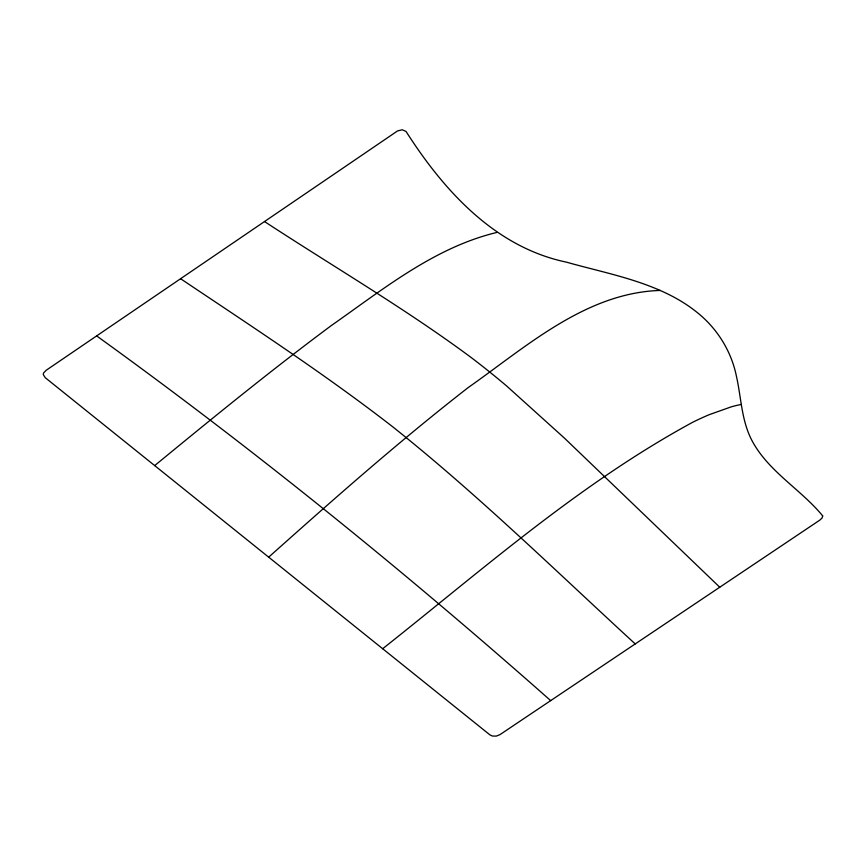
<?xml version="1.0" encoding="UTF-8"?>
<svg xmlns="http://www.w3.org/2000/svg" width="866" height="866" viewBox="0 0 866 866"><rect width="100%" height="100%" fill="white"/><g stroke="black" fill="none" stroke-linecap="round" stroke-linejoin="round"><path stroke-width="1.3" d="M268.676 557.163C333.778 499.054 399.215 441.195 468.127 387.622C526.019 346.941 585.871 292.676 660.228 290.446M154.678 465.594C212.809 417.867 271.112 370.28 331.494 325.432C383.151 289.32 434.483 247.34 496.997 232.413M382.675 648.731C482.892 569.384 579.819 483.542 692.681 422.272A368.862 216.63 -59.9 0 1 709.135 414.706L731.413 406.793A211.25 124.065 -59.9 0 1 741.285 404.444M264.52 221.555C333.54 266.739 404.996 308.426 471.299 357.615A845.184 355.244 62.5 0 1 506.567 385.922L564.264 437.958L719.754 587.224M180.583 278.722C252.071 326.644 324.295 373.733 392.352 426.516C477.447 494.205 555.214 570.445 635.222 643.925M96.646 335.9C254.214 449.551 405.18 571.928 550.679 700.616M822.7 515.909L822.018 518.095L819.712 520.185L499.909 734.671L496.261 736.111L492.332 736.024L489.81 734.79L45.194 377.641L43.3 374.545A8.747 5.477 -5.6 0 1 43.657 372.878L46.223 370.247L397.548 130.928L402.246 129.77L406.035 131.448C443.695 190.455 494.887 247.189 566.353 262.127C604.306 272.855 644.12 279.848 678.695 299.798A190.184 119.172 -5.6 0 1 695.463 311.132C716.279 327.056 731.153 350.384 736.392 376.093C741.09 396.834 741.415 418.83 750.811 438.283C766.702 470.66 800.725 488.998 822.7 515.909"/></g></svg>
